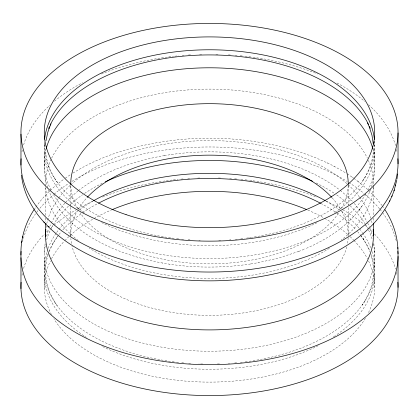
<?xml version="1.0" encoding="UTF-8"?>
<svg xmlns="http://www.w3.org/2000/svg" width="419" height="419" viewBox="0 0 419 419"><rect width="100%" height="100%" fill="white"/><g stroke="black" fill="none" stroke-linecap="round" stroke-linejoin="round"><path stroke-width="0.31" stroke-dasharray="2.1 1.57" d="M47.813 187.848C44.718 179.06 43.969 169.653 44.341 160.404M44.278 166.296L44.299 151.971M44.341 253.06L45.105 243.418M373.434 148.284C373.355 155.58 371.768 162.624 368.903 169.517L364.802 177.562L365.09 177.09L362.278 181.479L363.027 180.38M46.567 236.122L48.662 229.277M371.527 186.759C373.937 179.342 374.837 171.507 374.701 163.735L374.701 150.861M48.169 254.736C43.979 267.217 44.927 282.05 50.531 294.133L54.805 302.151L54.517 301.685L57.262 305.812L56.665 304.953M370.852 188.812C360.157 218.142 332.492 237.243 304.828 248.996M49.657 226.763L50.783 224.081M49.123 251.85L53.077 243.334L52.836 243.769L57.827 235.986M51.322 223.023C54.784 215.748 59.488 209.107 64.893 203.157M34.059 209.668L35.489 207.588M35.845 207.07C43.45 196.092 53.349 186.848 64.128 179.039M57.408 236.583L57.628 236.269M363.027 303.922L362.278 305.027L365.09 300.643L364.802 301.109L368.909 293.064C374.277 280.95 374.691 266.458 370.888 254.888M358.575 210.741L362.068 205.996M65.757 202.178L70.141 197.784L78.044 190.912M78.526 190.514C103.315 171.387 133.75 160.917 164.332 155.611L164.698 155.549M65.254 178.206L70.848 174.404M72.99 173.078C89.31 162.844 107.259 155.397 125.695 149.913L126.25 149.751C179.641 134.494 237.322 134.352 290.817 149.201L298.967 151.662L313.585 156.868L327.951 163.159M257.921 262.744L279.185 257.889L299.302 251.227M298.695 251.473L305.477 248.729M48.51 189.896C59.744 219.158 87.765 238.039 115.66 249.63C158.23 266.819 205.577 270.674 250.792 263.949L251.138 263.891M250.792 263.949L258.324 262.676M171.549 154.496L171.858 154.443C198.58 150.746 225.851 150.997 252.495 155.255L252.851 155.313C283.595 160.425 314.219 170.716 339.317 189.639M164.332 155.611L171.858 154.443M162.441 262.996L162.823 263.064M169.648 264.164L169.978 264.221M333.786 166.086L346.141 173.152M327.302 162.834L334.472 166.427M347.199 173.822L352.992 177.708M357.706 181.155L368.154 189.907M352.348 177.242L353.322 177.955M353.809 178.311L358.371 181.637M340.301 190.43L347.849 196.851L352.306 201.214M68.26 219.525L68.878 220.106M72.262 223.269L72.859 223.83M368.594 190.341L377.158 199.287L381.939 205.389M354.264 203.372L362.466 213.847L366.986 221.677M56.665 181.406L57.262 182.265L54.517 178.138L54.805 178.604L50.531 170.585C47.467 163.688 45.875 156.816 45.561 149.384M382.311 205.907L384.15 208.489M360.586 235.253L363.729 239.673M363.503 239.354L362.974 238.563L367.542 246.503L369.731 251.646M367.683 223.018L369.338 226.758M369.961 228.376L372.47 236.274M373.863 243.429L374.565 251.955M374.518 250.447L374.701 269.26M374.701 141.213L374.701 145.718M374.701 274.408L374.701 287.277M373.439 186.926L373.439 214.947M373.439 218.205L373.439 222.112M348.215 185.538L348.215 205.085M348.215 207.693L348.215 235.714A138.731 80.097 0 0 0 341.742 211.066M70.78 206.672L70.78 185.167A138.731 80.097 0 0 0 78.243 209.72M70.78 207.321L70.78 236.646A138.731 80.097 0 0 1 77.3 210.94M45.561 215.397L45.561 185.423A163.955 94.657 0 0 1 51.118 159.267M45.561 218L45.561 221.913M44.299 141.68L44.299 146.828M44.299 257.502L44.299 270.37M44.299 275.519L44.299 288.387M348.184 185.476A138.731 80.097 0 0 1 340.657 209.846M338.416 213.339A138.731 80.097 0 0 1 208.908 263.865A138.731 80.097 0 0 1 80.139 212.721M348.158 237.573A138.731 80.097 0 0 1 347.54 243.156M346.754 246.854A138.731 80.097 0 0 1 208.678 315.339A138.731 80.097 0 0 1 72 245.932M71.492 243.465A138.731 80.097 0 0 1 70.874 238.505M78.164 209.421A138.731 80.097 0 0 1 87.377 197.234M332.141 197.82A138.731 80.097 0 0 1 340.883 209.547M373.366 243.743A165.217 95.385 0 0 1 209.898 351.222A165.217 95.385 0 0 1 45.503 244.214M46.619 239.82A165.217 95.385 0 0 1 50.411 230.078M50.673 229.544A165.217 95.385 0 0 1 52.962 225.307M53.276 224.783A165.217 95.385 0 0 1 69.659 205.027M70.12 204.613A165.217 95.385 0 0 1 82.553 194.777M84.549 193.426A165.217 95.385 0 0 1 102.555 183.124M316.125 182.983A165.217 95.385 0 0 1 334.179 193.259M336.666 194.95A165.217 95.385 0 0 1 348.744 204.509M350.106 205.76A165.217 95.385 0 0 1 365.064 223.736M365.384 224.259A165.217 95.385 0 0 1 367.762 228.481M368.563 230.078A165.217 95.385 0 0 1 372.402 239.977M372.025 251.599A165.217 95.385 0 0 1 252.248 360.843M251.007 361.031A165.217 95.385 0 0 1 244.775 361.89M242.271 362.194A165.217 95.385 0 0 1 240.38 362.409M236.599 362.802A165.217 95.385 0 0 1 234.698 362.974M229.622 363.383A165.217 95.385 0 0 1 228.35 363.467M219.415 363.917A165.217 95.385 0 0 1 216.214 364.011M202.759 364.011A165.217 95.385 0 0 1 198.92 363.896M190.624 363.467A165.217 95.385 0 0 1 188.718 363.336M183.642 362.917A165.217 95.385 0 0 1 181.746 362.739M178.594 362.409A165.217 95.385 0 0 1 176.08 362.121M174.199 361.89A165.217 95.385 0 0 1 46.954 251.599M48.085 248.331A165.217 95.385 0 0 1 56.303 232.974M56.665 232.461A165.217 95.385 0 0 1 58.555 229.911M58.948 229.403A165.217 95.385 0 0 1 77.41 211.401M79.495 209.835A165.217 95.385 0 0 1 92.934 201.099M326.312 201.256A165.217 95.385 0 0 1 339.558 209.893M341.433 211.302A165.217 95.385 0 0 1 359.224 228.397M359.628 228.9A165.217 95.385 0 0 1 362.309 232.461M362.671 232.974A165.217 95.385 0 0 1 370.888 248.331M368.563 260.964A165.217 95.385 0 0 1 368.034 313.548M365.384 318.304A165.217 95.385 0 0 1 209.966 382.107A165.217 95.385 0 0 1 53.91 318.828M51.49 314.611A165.217 95.385 0 0 1 50.411 260.964M51.49 258.837A165.217 95.385 0 0 1 64.065 241.454M64.882 240.59A165.217 95.385 0 0 1 69.659 235.918M70.12 235.499A165.217 95.385 0 0 1 93.479 218.807M94.029 218.493A165.217 95.385 0 0 1 111.318 210.003M307.797 210.06A165.217 95.385 0 0 1 324.117 218.032M324.667 218.341A165.217 95.385 0 0 1 348.744 235.394M350.106 236.646A165.217 95.385 0 0 1 353.573 240.05M353.987 240.48A165.217 95.385 0 0 1 367.484 258.837M371.286 254.563A165.217 95.385 0 0 1 335.43 335.593M334.928 335.928A165.217 95.385 0 0 1 333.419 336.934M318.168 345.696A165.217 95.385 0 0 1 101.094 345.843M86.324 337.431A165.217 95.385 0 0 1 84.8 336.431M83.795 335.76A165.217 95.385 0 0 1 47.881 254.024M48.95 251.316A165.217 95.385 0 0 1 58.555 235.059M58.948 234.551A165.217 95.385 0 0 1 61.321 231.655M62.866 229.89A165.217 95.385 0 0 1 82.066 213.14M82.553 212.794A165.217 95.385 0 0 1 97.941 203.493M320.75 203.341A165.217 95.385 0 0 1 335.677 212.286M336.666 212.967A165.217 95.385 0 0 1 356.009 229.785M357.559 231.539A165.217 95.385 0 0 1 360.419 235.059M360.806 235.567A165.217 95.385 0 0 1 370.024 251.316M22.485 241.941A188.545 108.856 0 0 1 35.552 213.821M36.699 212.271A188.545 108.856 0 0 1 38.297 210.218M39.925 208.233A188.545 108.856 0 0 1 53.543 194.652M54.041 194.233A188.545 108.856 0 0 1 68.637 183.47M71.864 181.427A188.545 108.856 0 0 1 347.246 181.511M348.87 182.527A188.545 108.856 0 0 1 363.823 193.306M365.185 194.442A188.545 108.856 0 0 1 379.619 208.913M379.996 209.374A188.545 108.856 0 0 1 381.824 211.679M382.563 212.658A188.545 108.856 0 0 1 396.348 241.313M21.971 275.346A188.545 108.856 0 0 1 22.348 273.455M23.616 268.443A188.545 108.856 0 0 1 44.367 234.169M46.53 231.964A188.545 108.856 0 0 1 49.243 229.361M51.118 227.648A188.545 108.856 0 0 1 53.543 225.537M54.041 225.118A188.545 108.856 0 0 1 75.65 210.05M77.725 208.861A188.545 108.856 0 0 1 93.118 201.073M102.545 197.071A188.545 108.856 0 0 1 169.213 180.38M169.826 180.301A188.545 108.856 0 0 1 177.829 179.411M180.919 179.123A188.545 108.856 0 0 1 183.402 178.913M187.754 178.594A188.545 108.856 0 0 1 189.624 178.473M197.742 178.08A188.545 108.856 0 0 1 200.874 177.981M218.414 177.991A188.545 108.856 0 0 1 220.918 178.07M229.664 178.494A188.545 108.856 0 0 1 231.534 178.614M234.64 178.84A188.545 108.856 0 0 1 237.746 179.096M240.836 179.384A188.545 108.856 0 0 1 243.308 179.631M245.157 179.835A188.545 108.856 0 0 1 249.457 180.343M250.064 180.416A188.545 108.856 0 0 1 251.903 180.657M253.123 180.819A188.545 108.856 0 0 1 317.031 197.312M325.856 201.073A188.545 108.856 0 0 1 341.249 208.861M342.81 209.751A188.545 108.856 0 0 1 363.823 224.191M365.185 225.328A188.545 108.856 0 0 1 372.224 231.749M374.392 233.949A188.545 108.856 0 0 1 395.536 269.071M396.348 272.203A188.545 108.856 0 0 1 397.003 275.346M21.971 151.798A188.545 108.856 0 0 1 22.348 149.913M23.616 144.901A188.545 108.856 0 0 1 50.175 104.954M54.538 101.157A188.545 108.856 0 0 1 82.512 82.705M101.34 74.006A188.545 108.856 0 0 1 173.513 56.319M174.744 56.188A188.545 108.856 0 0 1 178.447 55.806M182.16 55.47A188.545 108.856 0 0 1 184.025 55.318M188.377 55.004A188.545 108.856 0 0 1 190.87 54.852M199.622 54.47A188.545 108.856 0 0 1 202.749 54.391M215.911 54.386A188.545 108.856 0 0 1 219.043 54.46M228.418 54.873A188.545 108.856 0 0 1 230.288 54.983M235.263 55.345A188.545 108.856 0 0 1 237.123 55.497M240.218 55.779A188.545 108.856 0 0 1 242.69 56.02M245.157 56.287A188.545 108.856 0 0 1 251.903 57.11M253.123 57.277A188.545 108.856 0 0 1 317.633 74.006M337.002 82.993A188.545 108.856 0 0 1 364.734 101.403M368.563 104.745A188.545 108.856 0 0 1 395.536 145.524M396.489 149.284A188.545 108.856 0 0 1 397.003 151.798M373.429 184.947A163.955 94.657 0 0 1 373.355 186.837M373.313 187.466A163.955 94.657 0 0 1 341.312 240.05M329.397 248.326A163.955 94.657 0 0 1 89.32 248.163M78.295 240.537A163.955 94.657 0 0 1 45.692 187.937M51.626 158.209A163.955 94.657 0 0 1 209.49 89.111A163.955 94.657 0 0 1 367.348 158.209M368.338 160.336A163.955 94.657 0 0 1 373.439 184.318M374.565 141.276A165.217 95.385 0 0 1 252.248 237.295M251.63 237.39A165.217 95.385 0 0 1 249.148 237.756M248.525 237.845A165.217 95.385 0 0 1 244.775 238.343M242.894 238.573A165.217 95.385 0 0 1 240.38 238.861M237.227 239.191A165.217 95.385 0 0 1 235.331 239.375M230.895 239.741A165.217 95.385 0 0 1 229.622 239.836M220.693 240.328A165.217 95.385 0 0 1 218.776 240.396M200.198 240.396A165.217 95.385 0 0 1 198.92 240.349M189.99 239.878A165.217 95.385 0 0 1 188.084 239.741M183.642 239.375A165.217 95.385 0 0 1 181.113 239.129M178.594 238.861A165.217 95.385 0 0 1 176.08 238.579M174.199 238.343A165.217 95.385 0 0 1 44.341 142.387M374.397 144.524A165.217 95.385 0 0 1 334.43 212.721M317.005 222.73A165.217 95.385 0 0 1 101.623 222.562M84.298 212.553A165.217 95.385 0 0 1 44.592 144.366M372.915 149.195A165.217 95.385 0 0 1 368.034 190.001M365.703 194.233A165.217 95.385 0 0 1 210.448 258.56A165.217 95.385 0 0 1 53.91 195.28M50.94 190.001A165.217 95.385 0 0 1 46.095 149.038M46.09 227.465A163.955 94.657 0 0 1 46.284 226.213M46.755 223.709A163.955 94.657 0 0 1 58.566 198.26M58.943 197.752A163.955 94.657 0 0 1 70.277 185.24M70.727 184.826A163.955 94.657 0 0 1 221.19 140.831A163.955 94.657 0 0 1 359.266 196.747M359.654 197.249A163.955 94.657 0 0 1 370.784 218.268M371.506 220.75A163.955 94.657 0 0 1 372.25 223.866"/><path stroke-width="0.63" d="M20.95 254.972C20.494 238.971 25.208 222.981 34.059 209.668M396.992 178.965L397.652 173.916M45.996 140.774L47.756 132.425L49.212 128.094M21.599 242.575L21.772 241.585M22.464 237.536L22.642 236.552M391.775 196.59L394.017 190.849L396.819 179.95M394.017 190.849L394.279 189.959M395.484 185.868L395.751 184.973M49.123 128.303L51.013 123.815M48.012 226.365C68.889 246.943 96.035 259.979 123.783 268.532L124.354 268.699C182.846 285.789 246.744 284.967 304.55 265.494C338.452 253.464 372.868 233.718 389.885 200.659M389.518 201.46L392.147 195.783M21.448 175.179C23.422 193.018 32.263 209.552 44.377 222.578M43.791 221.97L48.583 226.962M384.951 209.73C392.535 221.279 397.275 234.797 397.893 248.64M367.542 122.95L369.432 127.224M369.343 127.02L371.983 135.295L373.313 144.073M397.856 247.446L398.05 253.705M398.029 132.923A188.545 108.856 0 0 1 114.267 226.244A188.545 108.856 0 0 1 116.168 37.705A188.545 108.856 0 0 1 398.029 132.923L398.029 163.813M398.029 256.47L398.029 287.355M373.439 223.416L373.439 235.797M45.561 223.212L45.561 236.897M20.971 134.19L20.971 165.076M20.971 257.737L20.971 288.623M44.592 139.218A165.217 95.385 0 0 1 209.626 49.777A165.217 95.385 0 0 1 374.397 139.375M105.242 181.836A165.217 95.385 0 0 1 312.778 181.39M70.764 184.543A138.731 80.097 0 0 1 209.217 103.671A138.731 80.097 0 0 1 348.215 184.234M87.377 197.234A138.731 80.097 0 0 1 209.605 155.15A138.731 80.097 0 0 1 331.707 197.349M48.724 128.314A165.217 95.385 0 0 1 49.416 126.695M50.154 125.087A165.217 95.385 0 0 1 209.008 54.926A165.217 95.385 0 0 1 368.563 124.553M369.558 126.695A165.217 95.385 0 0 1 370.249 128.314M397.877 251.405A188.545 108.856 0 0 1 209.49 364.692A188.545 108.856 0 0 1 21.097 251.405M397.877 158.743A188.545 108.856 0 0 1 209.49 272.036A188.545 108.856 0 0 1 21.097 158.749M98.507 203.194A165.217 95.385 0 0 1 320.75 203.341M111.883 209.762A165.217 95.385 0 0 1 306.671 209.584M397.877 282.291A188.545 108.856 0 0 1 209.49 395.578A188.545 108.856 0 0 1 21.097 282.291M93.479 200.79A165.217 95.385 0 0 1 325.217 200.633M373.14 229.507A163.955 94.657 0 0 1 209.353 329.905A163.955 94.657 0 0 1 45.854 229.35M46.263 148.415A165.217 95.385 0 0 1 209.626 67.794A165.217 95.385 0 0 1 372.753 148.567M126.051 214.617A165.217 95.385 0 0 0 374.701 132.844A165.217 95.385 0 0 0 127.711 49.411A165.217 95.385 0 0 0 126.051 214.617"/></g></svg>
